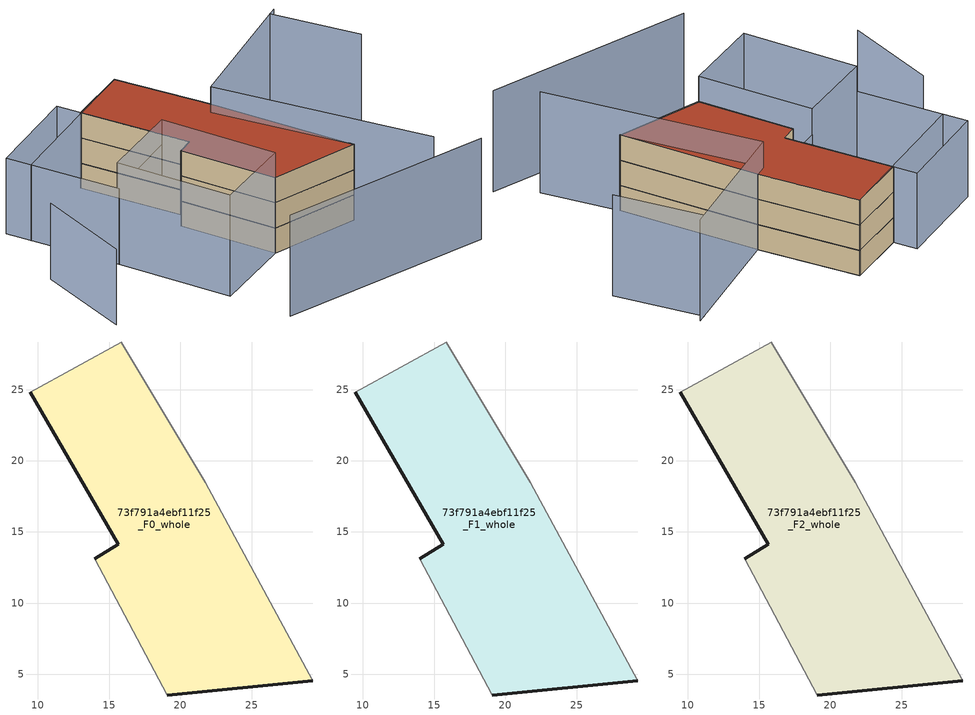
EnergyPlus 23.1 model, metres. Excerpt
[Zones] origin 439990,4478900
73f791a4ebf11f25_F0_whole
 floor ground (EU_floor_Construction): 29.3,4.55 21.74,18.5 15.84,28.33 9.45,24.8 15.63,14.13 13.97,13.13 19.09,3.55 z0
 wall outside (EU_wall_Construction): 29.3,4.55 19.09,3.55 / 13.97,13.13 15.63,14.13 9.45,24.8 z0:3
 wall adiabatic (EU_wall_Construction): 19.09,3.55 13.97,13.13 / 9.45,24.8 15.84,28.33 21.74,18.5 29.3,4.55 z0:3
73f791a4ebf11f25_F1_whole
 floor to 73f791a4ebf11f25_F0_whole (EU_floor_Construction): 29.3,4.55 21.74,18.5 15.84,28.33 9.45,24.8 15.63,14.13 13.97,13.13 19.09,3.55 z3
 wall outside (EU_wall_Construction): 29.3,4.55 19.09,3.55 / 13.97,13.13 15.63,14.13 9.45,24.8 z3:6
 wall adiabatic (EU_wall_Construction): 19.09,3.55 13.97,13.13 / 9.45,24.8 15.84,28.33 21.74,18.5 29.3,4.55 z3:6
73f791a4ebf11f25_F2_whole
 floor to 73f791a4ebf11f25_F1_whole (EU_floor_Construction): 29.3,4.55 21.74,18.5 15.84,28.33 9.45,24.8 15.63,14.13 13.97,13.13 19.09,3.55 z6
 wall outside (EU_wall_Construction): 29.3,4.55 19.09,3.55 / 13.97,13.13 15.63,14.13 9.45,24.8 z6:9
 wall adiabatic (EU_wall_Construction): 19.09,3.55 13.97,13.13 / 9.45,24.8 15.84,28.33 21.74,18.5 29.3,4.55 z6:9
 roof outside (EU_roof_Construction): 21.74,18.5 29.3,4.55 19.09,3.55 13.97,13.13 15.63,14.13 9.45,24.8 15.84,28.33 z9
shading: 13.77,-7.39 38.02,-5.53 / 34.17,-2.74 20.53,17.69 / 20.53,17.69 34.03,26.71 / 38.83,17.85 33.27,26.2 / 12.93,15.09 19.09,3.56 / 19.09,3.56 10.8,-0.88 / 10.8,-0.88 4.63,10.66 / 4.63,10.66 12.93,15.09 z0:12; -2.61,11.86 -1.89,0.88 / 15.84,28.34 -0.23,19.12 / 4.76,10.41 -1.64,21.58 / -1.64,21.58 8.12,27.18 / 8.12,27.18 14.53,16.01 / 14.53,16.01 4.76,10.41 z0:9
[Building]
EU S2 Campaign: North Axis=0; Terrain=City; Solar Distribution=FullExterior
[Site:Location]
Madrid: Latitude=40.5; Longitude=-3.5; Time Zone=1; Elevation=609
[SizingPeriod:WeatherFileDays]
AnnualSizingPeriod: Begin Month=1; Begin Day of Month=1; End Month=12; End Day of Month=31; Day of Week for Start Day=Monday; Use Weather File Daylight Saving Period=No; Use Weather File Rain and Snow Indicators=No
[MATERIAL]
EU_InternalMass_Material: Roughness=MediumRough; Thickness=0.1; Conductivity=1; Density=1800; Specific Heat=900; Thermal Absorptance=0.9; Solar Absorptance=0.7; Visible Absorptance=0.7
[MATERIAL:NOMASS] Roughness=MediumRough; Thermal Absorptance=0.9; Solar Absorptance=0.7; Visible Absorptance=0.7
Name | Thermal Resistance
EU_wall_NoMass | 0.609216
EU_roof_NoMass | 0.513268
EU_floor_NoMass | 0.568163
[CONSTRUCTION]
EU_wall_Construction: EU_wall_NoMass
EU_roof_Construction: EU_roof_NoMass
EU_floor_Construction: EU_floor_NoMass
EU_InternalMass_Construction: EU_InternalMass_Material
[ZONE] Type=1; Multiplier=1; Ceiling Height=autocalculate; Volume=639.903; Floor Area=autocalculate; Part of Total Floor Area=Yes
73f791a4ebf11f25_F0_whole; 73f791a4ebf11f25_F1_whole; 73f791a4ebf11f25_F2_whole
[INTERNALMASS] Construction=EU_InternalMass_Construction; Surface Area=213.301
Name | Zone or ZoneList
73f791a4ebf11f25_F0_whole_EU_InternalMass | 73f791a4ebf11f25_F0_whole
73f791a4ebf11f25_F1_whole_EU_InternalMass | 73f791a4ebf11f25_F1_whole
73f791a4ebf11f25_F2_whole_EU_InternalMass | 73f791a4ebf11f25_F2_whole
[OTHEREQUIPMENT] Fuel Type=Electricity; Design Level Calculation Method=Watts/Area; Power per Zone Floor Area=1; Fraction Latent=0; Fraction Radiant=0; Fraction Lost=0; Carbon Dioxide Generation Rate=0; EndUse Subcategory=EU_Step8_InternalGains
Name | Zone or ZoneList or Space or SpaceList | Schedule
EU_Step8_InternalGain_73f791a4ebf11f25_F0_whole_f000 | 73f791a4ebf11f25_F0_whole | EU_Step8_GainSchedule_73f791a4ebf11f25_F0_whole_f000
EU_Step8_InternalGain_73f791a4ebf11f25_F1_whole_f000 | 73f791a4ebf11f25_F1_whole | EU_Step8_GainSchedule_73f791a4ebf11f25_F1_whole_f000
EU_Step8_InternalGain_73f791a4ebf11f25_F2_whole_f000 | 73f791a4ebf11f25_F2_whole | EU_Step8_GainSchedule_73f791a4ebf11f25_F2_whole_f000
[ZONEVENTILATION:DESIGNFLOWRATE] Schedule=EU_AlwaysOn; Design Flow Rate Calculation Method=AirChanges/Hour; Air Changes per Hour=0.752966; Ventilation Type=Natural; Fan Pressure Rise=0; Fan Total Efficiency=1; Constant Term Coefficient=1; Temperature Term Coefficient=0; Velocity Term Coefficient=0; Velocity Squared Term Coefficient=0; Minimum Indoor Temperature=-100; Maximum Indoor Temperature=100; Delta Temperature=-100; Minimum Outdoor Temperature=-100; Maximum Outdoor Temperature=100; Maximum Wind Speed=40
Name | Zone or ZoneList or Space or SpaceList
EU_ConstantAir_73f791a4ebf11f25_F0_whole | 73f791a4ebf11f25_F0_whole
EU_ConstantAir_73f791a4ebf11f25_F1_whole | 73f791a4ebf11f25_F1_whole
EU_ConstantAir_73f791a4ebf11f25_F2_whole | 73f791a4ebf11f25_F2_whole
[HVACTEMPLATE:THERMOSTAT] Constant Heating Setpoint=20; Constant Cooling Setpoint=50
EU_HeatOnly_73f791a4ebf11f25_F0_whole; EU_HeatOnly_73f791a4ebf11f25_F1_whole; EU_HeatOnly_73f791a4ebf11f25_F2_whole
[HVACTEMPLATE:ZONE:IDEALLOADSAIRSYSTEM] System Availability Schedule=EU_AlwaysOn; Maximum Heating Supply Air Temperature=50; Minimum Cooling Supply Air Temperature=13; Maximum Heating Supply Air Humidity Ratio=0.0156; Minimum Cooling Supply Air Humidity Ratio=0.0077; Heating Limit=NoLimit; Cooling Limit=NoLimit; Heating Availability Schedule=EU_AlwaysOn; Cooling Availability Schedule=EU_CoolingOff; Dehumidification Control Type=ConstantSensibleHeatRatio; Cooling Sensible Heat Ratio=0.7; Dehumidification Setpoint=60; Humidification Control Type=None; Humidification Setpoint=30; Outdoor Air Method=None; Outdoor Air Flow Rate per Person=0.00944; Outdoor Air Flow Rate per Zone Floor Area=0; Outdoor Air Flow Rate per Zone=0; Demand Controlled Ventilation Type=None; Outdoor Air Economizer Type=NoEconomizer; Heat Recovery Type=None; Sensible Heat Recovery Effectiveness=0.7; Latent Heat Recovery Effectiveness=0.65
Name | Template Thermostat
73f791a4ebf11f25_F0_whole | EU_HeatOnly_73f791a4ebf11f25_F0_whole
73f791a4ebf11f25_F1_whole | EU_HeatOnly_73f791a4ebf11f25_F1_whole
73f791a4ebf11f25_F2_whole | EU_HeatOnly_73f791a4ebf11f25_F2_whole
[SIZING:ZONE] Zone Cooling Design Supply Air Temperature Input Method=SupplyAirTemperature; Zone Cooling Design Supply Air Temperature=13; Zone Heating Design Supply Air Temperature Input Method=SupplyAirTemperature; Zone Heating Design Supply Air Temperature=50; Zone Cooling Design Supply Air Humidity Ratio=0.008; Zone Heating Design Supply Air Humidity Ratio=0.008; Cooling Design Air Flow Method=DesignDay; Cooling Design Air Flow Rate=0; Cooling Minimum Air Flow per Zone Floor Area=0.000762; Cooling Minimum Air Flow=0; Cooling Minimum Air Flow Fraction=0.2; Heating Design Air Flow Method=DesignDay; Heating Design Air Flow Rate=0; Heating Maximum Air Flow per Zone Floor Area=0.002032; Heating Maximum Air Flow=0.141576; Heating Maximum Air Flow Fraction=0.3; Account for Dedicated Outdoor Air System=No; Dedicated Outdoor Air System Control Strategy=NeutralSupplyAir; Dedicated Outdoor Air Low Setpoint Temperature for Design=autosize; Dedicated Outdoor Air High Setpoint Temperature for Design=autosize; Zone Load Sizing Method=Sensible Load Only No Latent Load; Zone Latent Cooling Design Supply Air Humidity Ratio Input Method=HumidityRatioDifference; Zone Cooling Design Supply Air Humidity Ratio Difference=0.005; Zone Latent Heating Design Supply Air Humidity Ratio Input Method=HumidityRatioDifference; Zone Humidification Design Supply Air Humidity Ratio Difference=0.005
73f791a4ebf11f25_F0_whole; 73f791a4ebf11f25_F1_whole; 73f791a4ebf11f25_F2_whole
[SCHEDULE:CONSTANT]
Name | Hourly Value
EU_AlwaysOn | 1
EU_CoolingOff | 0
[SCHEDULE:FILE] Column Number=1; Rows to Skip at Top=0; Number of Hours of Data=8760; Column Separator=Comma; Interpolate to Timestep=No; Minutes per Item=60; Adjust Schedule for Daylight Savings=Yes
Name | File
EU_Step8_GainSchedule_73f791a4ebf11f25_F0_whole_f000 | ../../schedules/73f791a4ebf11f25/73f791a4ebf11f25_F0_whole_f000_gain.csv
EU_Step8_GainSchedule_73f791a4ebf11f25_F1_whole_f000 | ../../schedules/73f791a4ebf11f25/73f791a4ebf11f25_F1_whole_f000_gain.csv
EU_Step8_GainSchedule_73f791a4ebf11f25_F2_whole_f000 | ../../schedules/73f791a4ebf11f25/73f791a4ebf11f25_F2_whole_f000_gain.csv
